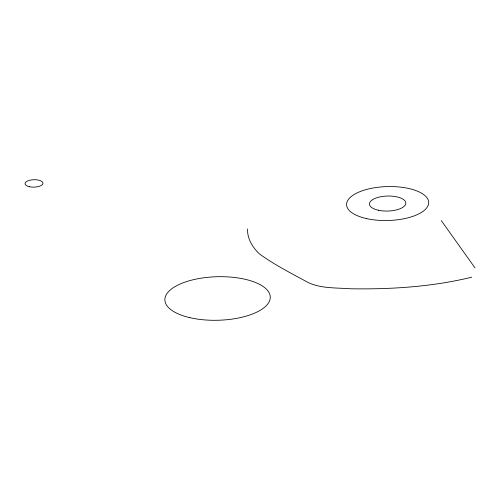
<?xml version="1.0" encoding="UTF-8"?>
<svg xmlns="http://www.w3.org/2000/svg" width="500" height="500" viewBox="0 0 500 500"><rect width="100%" height="100%" fill="white"/><g stroke="black" fill="none" stroke-linecap="round" stroke-linejoin="round"><path stroke-width="0.75" d="M471.756 277.188C432.044 286.869 390.906 289.462 350.144 288.769C336.213 287.688 321.312 288.631 308.319 282.606C291.806 273.631 274.862 265.019 259.569 254.031C252.694 247.638 247.15 238.694 247.556 228.975M441.275 220.575L475 267.9M189.831 317.65A52.713 21.775 -1.6 0 0 270.25 297.944A52.713 21.775 -1.6 0 0 192.65 279.875A52.713 21.775 -1.6 0 0 189.831 317.65M29.537 186.756A8.994 3.719 -1.6 0 0 42.981 183.194A8.994 3.719 -1.6 0 0 29.456 180.319A8.994 3.719 -1.6 0 0 29.537 186.756M378.469 210.25A18.194 7.512 -1.6 0 0 405.825 203.162A18.194 7.512 -1.6 0 0 378.625 197.225A18.194 7.512 -1.6 0 0 378.469 210.25M366.331 218.55A41.075 16.969 -1.6 0 0 428.694 202.969A41.075 16.969 -1.6 0 0 367.894 189.119A41.075 16.969 -1.6 0 0 366.331 218.55"/></g></svg>
